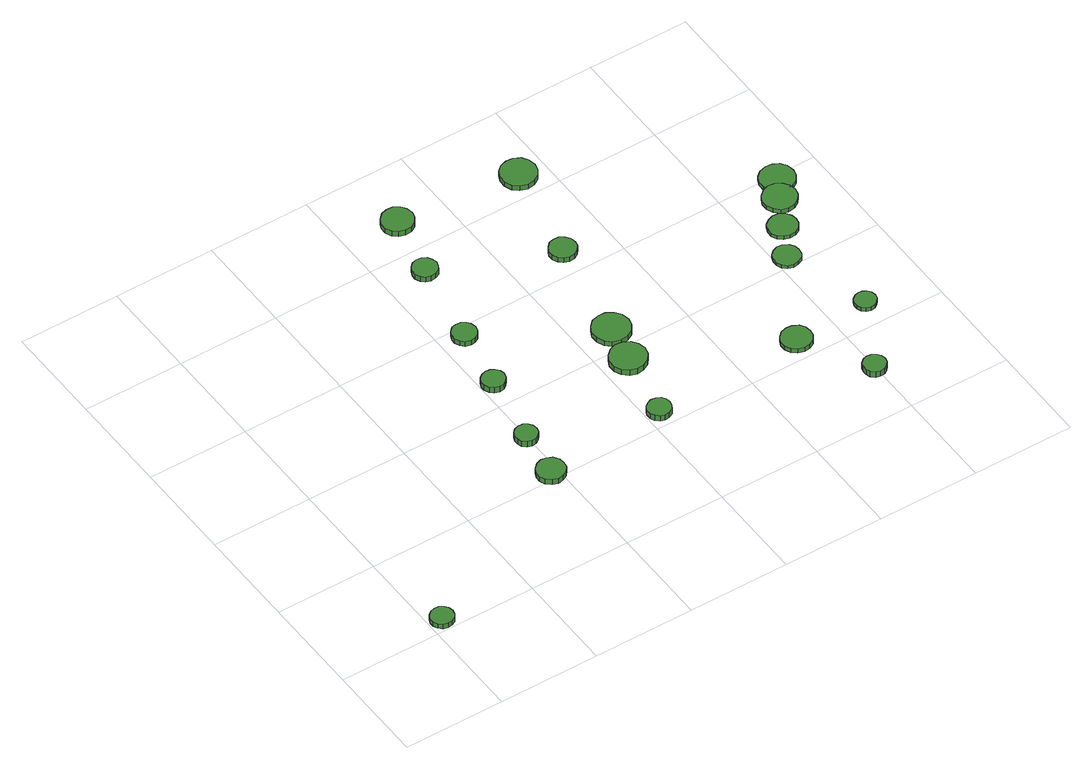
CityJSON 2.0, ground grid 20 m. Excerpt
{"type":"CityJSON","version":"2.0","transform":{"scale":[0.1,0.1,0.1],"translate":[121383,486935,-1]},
"CityObjects":{
"tree1":{"type":"SolitaryVegetationObject","attributes":{"function":"something"},"geometry":[{"type":"MultiSurface","lod":"1","boundaries":[[[0,1,2,3,4,5,6,7,8,9,10,11,12,13,14]],[[15,16,17,18,19,20,21,22,23,24,25,26,27,28,29]],[[0,29,28,1]],[[1,28,27,2]],[[2,27,26,3]],[[3,26,25,4]],[[4,25,24,5]],[[5,24,23,6]],[[6,23,22,7]],[[7,22,21,8]],[[8,21,20,9]],[[9,20,19,10]],[[10,19,18,11]],[[11,18,17,12]],[[12,17,16,13]],[[13,16,15,14]],[[14,15,29,0]]]}]},
"tree2":{"type":"SolitaryVegetationObject","attributes":{"function":"something"},"geometry":[{"type":"MultiSurface","lod":"1","boundaries":[[[30,31,32,33,34,35,36,37,38,39,40,41,42,43,44]],[[45,46,47,48,49,50,51,52,53,54,55,56,57,58,59]],[[30,59,58,31]],[[31,58,57,32]],[[32,57,56,33]],[[33,56,55,34]],[[34,55,54,35]],[[35,54,53,36]],[[36,53,52,37]],[[37,52,51,38]],[[38,51,50,39]],[[39,50,49,40]],[[40,49,48,41]],[[41,48,47,42]],[[42,47,46,43]],[[43,46,45,44]],[[44,45,59,30]]]}]},
"tree3":{"type":"SolitaryVegetationObject","attributes":{"function":"something"},"geometry":[{"type":"MultiSurface","lod":"1","boundaries":[[[60,61,62,63,64,65,66,67,68,69,70,71,72,73,74]],[[75,76,77,78,79,80,81,82,83,84,85,86,87,88,89]],[[60,89,88,61]],[[61,88,87,62]],[[62,87,86,63]],[[63,86,85,64]],[[64,85,84,65]],[[65,84,83,66]],[[66,83,82,67]],[[67,82,81,68]],[[68,81,80,69]],[[69,80,79,70]],[[70,79,78,71]],[[71,78,77,72]],[[72,77,76,73]],[[73,76,75,74]],[[74,75,89,60]]]}]},
"tree4":{"type":"SolitaryVegetationObject","attributes":{"function":"something"},"geometry":[{"type":"MultiSurface","lod":"1","boundaries":[[[90,91,92,93,94,95,96,97,98,99,100,101,102,103,104]],[[105,106,107,108,109,110,111,112,113,114,115,116,117,118,119]],[[90,119,118,91]],[[91,118,117,92]],[[92,117,116,93]],[[93,116,115,94]],[[94,115,114,95]],[[95,114,113,96]],[[96,113,112,97]],[[97,112,111,98]],[[98,111,110,99]],[[99,110,109,100]],[[100,109,108,101]],[[101,108,107,102]],[[102,107,106,103]],[[103,106,105,104]],[[104,105,119,90]]]}]},
"tree5":{"type":"SolitaryVegetationObject","attributes":{"function":"something"},"geometry":[{"type":"MultiSurface","lod":"1","boundaries":[[[120,121,122,123,124,125,126,127,128,129,130,131,132,133,134]],[[135,136,137,138,139,140,141,142,143,144,145,146,147,148,149]],[[120,149,148,121]],[[121,148,147,122]],[[122,147,146,123]],[[123,146,145,124]],[[124,145,144,125]],[[125,144,143,126]],[[126,143,142,127]],[[127,142,141,128]],[[128,141,140,129]],[[129,140,139,130]],[[130,139,138,131]],[[131,138,137,132]],[[132,137,136,133]],[[133,136,135,134]],[[134,135,149,120]]]}]},
"tree6":{"type":"SolitaryVegetationObject","attributes":{"function":"something"},"geometry":[{"type":"MultiSurface","lod":"1","boundaries":[[[150,151,152,153,154,155,156,157,158,159,160,161,162,163,164]],[[165,166,167,168,169,170,171,172,173,174,175,176,177,178,179]],[[150,179,178,151]],[[151,178,177,152]],[[152,177,176,153]],[[153,176,175,154]],[[154,175,174,155]],[[155,174,173,156]],[[156,173,172,157]],[[157,172,171,158]],[[158,171,170,159]],[[159,170,169,160]],[[160,169,168,161]],[[161,168,167,162]],[[162,167,166,163]],[[163,166,165,164]],[[164,165,179,150]]]}]},
"tree7":{"type":"SolitaryVegetationObject","attributes":{"function":"something"},"geometry":[{"type":"MultiSurface","lod":"1","boundaries":[[[180,181,182,183,184,185,186,187,188,189,190,191,192,193,194]],[[195,196,197,198,199,200,201,202,203,204,205,206,207,208,209]],[[180,209,208,181]],[[181,208,207,182]],[[182,207,206,183]],[[183,206,205,184]],[[184,205,204,185]],[[185,204,203,186]],[[186,203,202,187]],[[187,202,201,188]],[[188,201,200,189]],[[189,200,199,190]],[[190,199,198,191]],[[191,198,197,192]],[[192,197,196,193]],[[193,196,195,194]],[[194,195,209,180]]]}]},
"tree8":{"type":"SolitaryVegetationObject","attributes":{"function":"something"},"geometry":[{"type":"MultiSurface","lod":"1","boundaries":[[[210,211,212,213,214,215,216,217,218,219,220,221,222,223,224]],[[225,226,227,228,229,230,231,232,233,234,235,236,237,238,239]],[[210,239,238,211]],[[211,238,237,212]],[[212,237,236,213]],[[213,236,235,214]],[[214,235,234,215]],[[215,234,233,216]],[[216,233,232,217]],[[217,232,231,218]],[[218,231,230,219]],[[219,230,229,220]],[[220,229,228,221]],[[221,228,227,222]],[[222,227,226,223]],[[223,226,225,224]],[[224,225,239,210]]]}]},
"tree9":{"type":"SolitaryVegetationObject","attributes":{"function":"something"},"geometry":[{"type":"MultiSurface","lod":"1","boundaries":[[[240,241,242,243,244,245,246,247,248,249,250,251,252,253,254]],[[255,256,257,258,259,260,261,262,263,264,265,266,267,268,269]],[[240,269,268,241]],[[241,268,267,242]],[[242,267,266,243]],[[243,266,265,244]],[[244,265,264,245]],[[245,264,263,246]],[[246,263,262,247]],[[247,262,261,248]],[[248,261,260,249]],[[249,260,259,250]],[[250,259,258,251]],[[251,258,257,252]],[[252,257,256,253]],[[253,256,255,254]],[[254,255,269,240]]]}]},
"tree10":{"type":"SolitaryVegetationObject","attributes":{"function":"something"},"geometry":[{"type":"MultiSurface","lod":"1","boundaries":[[[270,271,272,273,274,275,276,277,278,279,280,281,282,283,284]],[[285,286,287,288,289,290,291,292,293,294,295,296,297,298,299]],[[270,299,298,271]],[[271,298,297,272]],[[272,297,296,273]],[[273,296,295,274]],[[274,295,294,275]],[[275,294,293,276]],[[276,293,292,277]],[[277,292,291,278]],[[278,291,290,279]],[[279,290,289,280]],[[280,289,288,281]],[[281,288,287,282]],[[282,287,286,283]],[[283,286,285,284]],[[284,285,299,270]]]}]},
"tree11":{"type":"SolitaryVegetationObject","attributes":{"function":"something"},"geometry":[{"type":"MultiSurface","lod":"1","boundaries":[[[300,301,302,303,304,305,306,307,308,309,310,311,312,313,314]],[[315,316,317,318,319,320,321,322,323,324,325,326,327,328,329]],[[300,329,328,301]],[[301,328,327,302]],[[302,327,326,303]],[[303,326,325,304]],[[304,325,324,305]],[[305,324,323,306]],[[306,323,322,307]],[[307,322,321,308]],[[308,321,320,309]],[[309,320,319,310]],[[310,319,318,311]],[[311,318,317,312]],[[312,317,316,313]],[[313,316,315,314]],[[314,315,329,300]]]}]},
"tree12":{"type":"SolitaryVegetationObject","attributes":{"function":"something"},"geometry":[{"type":"MultiSurface","lod":"1","boundaries":[[[330,331,332,333,334,335,336,337,338,339,340,341,342,343,344]],[[345,346,347,348,349,350,351,352,353,354,355,356,357,358,359]],[[330,359,358,331]],[[331,358,357,332]],[[332,357,356,333]],[[333,356,355,334]],[[334,355,354,335]],[[335,354,353,336]],[[336,353,352,337]],[[337,352,351,338]],[[338,351,350,339]],[[339,350,349,340]],[[340,349,348,341]],[[341,348,347,342]],[[342,347,346,343]],[[343,346,345,344]],[[344,345,359,330]]]}]},
"tree13":{"type":"SolitaryVegetationObject","attributes":{"function":"something"},"geometry":[{"type":"MultiSurface","lod":"1","boundaries":[[[360,361,362,363,364,365,366,367,368,369,370,371,372,373,374]],[[375,376,377,378,379,380,381,382,383,384,385,386,387,388,389]],[[360,389,388,361]],[[361,388,387,362]],[[362,387,386,363]],[[363,386,385,364]],[[364,385,384,365]],[[365,384,383,366]],[[366,383,382,367]],[[367,382,381,368]],[[368,381,380,369]],[[369,380,379,370]],[[370,379,378,371]],[[371,378,377,372]],[[372,377,376,373]],[[373,376,375,374]],[[374,375,389,360]]]}]},
"tree14":{"type":"SolitaryVegetationObject","attributes":{"function":"something"},"geometry":[{"type":"MultiSurface","lod":"1","boundaries":[[[390,391,392,393,394,395,396,397,398,399,400,401,402,403,404]],[[405,406,407,408,409,410,411,412,413,414,415,416,417,418,419]],[[390,419,418,391]],[[391,418,417,392]],[[392,417,416,393]],[[393,416,415,394]],[[394,415,414,395]],[[395,414,413,396]],[[396,413,412,397]],[[397,412,411,398]],[[398,411,410,399]],[[399,410,409,400]],[[400,409,408,401]],[[401,408,407,402]],[[402,407,406,403]],[[403,406,405,404]],[[404,405,419,390]]]}]},
"tree15":{"type":"SolitaryVegetationObject","attributes":{"function":"something"},"geometry":[{"type":"MultiSurface","lod":"1","boundaries":[[[420,421,422,423,424,425,426,427,428,429,430,431,432,433,434]],[[435,436,437,438,439,440,441,442,443,444,445,446,447,448,449]],[[420,449,448,421]],[[421,448,447,422]],[[422,447,446,423]],[[423,446,445,424]],[[424,445,444,425]],[[425,444,443,426]],[[426,443,442,427]],[[427,442,441,428]],[[428,441,440,429]],[[429,440,439,430]],[[430,439,438,431]],[[431,438,437,432]],[[432,437,436,433]],[[433,436,435,434]],[[434,435,449,420]]]}]},
"tree16":{"type":"SolitaryVegetationObject","attributes":{"function":"something"},"geometry":[{"type":"MultiSurface","lod":"1","boundaries":[[[450,451,452,453,454,455,456,457,458,459,460,461,462,463,464]],[[465,466,467,468,469,470,471,472,473,474,475,476,477,478,479]],[[450,479,478,451]],[[451,478,477,452]],[[452,477,476,453]],[[453,476,475,454]],[[454,475,474,455]],[[455,474,473,456]],[[456,473,472,457]],[[457,472,471,458]],[[458,471,470,459]],[[459,470,469,460]],[[460,469,468,461]],[[461,468,467,462]],[[462,467,466,463]],[[463,466,465,464]],[[464,465,479,450]]]}]},
"tree17":{"type":"SolitaryVegetationObject","attributes":{"function":"something"},"geometry":[{"type":"MultiSurface","lod":"1","boundaries":[[[480,481,482,483,484,485,486,487,488,489,490,491,492,493,494]],[[495,496,497,498,499,500,501,502,503,504,505,506,507,508,509]],[[480,509,508,481]],[[481,508,507,482]],[[482,507,506,483]],[[483,506,505,484]],[[484,505,504,485]],[[485,504,503,486]],[[486,503,502,487]],[[487,502,501,488]],[[488,501,500,489]],[[489,500,499,490]],[[490,499,498,491]],[[491,498,497,492]],[[492,497,496,493]],[[493,496,495,494]],[[494,495,509,480]]]}]},
"tree18":{"type":"SolitaryVegetationObject","attributes":{"function":"something"},"geometry":[{"type":"MultiSurface","lod":"1","boundaries":[[[510,511,512,513,514,515,516,517,518,519,520,521,522,523,524]],[[525,526,527,528,529,530,531,532,533,534,535,536,537,538,539]],[[510,539,538,511]],[[511,538,537,512]],[[512,537,536,513]],[[513,536,535,514]],[[514,535,534,515]],[[515,534,533,516]],[[516,533,532,517]],[[517,532,531,518]],[[518,531,530,519]],[[519,530,529,520]],[[520,529,528,521]],[[521,528,527,522]],[[522,527,526,523]],[[523,526,525,524]],[[524,525,539,510]]]}]},
"tree19":{"type":"SolitaryVegetationObject","attributes":{"function":"something"},"geometry":[{"type":"MultiSurface","lod":"1","boundaries":[[[540,541,542,543,544,545,546,547,548,549,550,551,552,553,554]],[[555,556,557,558,559,560,561,562,563,564,565,566,567,568,569]],[[540,569,568,541]],[[541,568,567,542]],[[542,567,566,543]],[[543,566,565,544]],[[544,565,564,545]],[[545,564,563,546]],[[546,563,562,547]],[[547,562,561,548]],[[548,561,560,549]],[[549,560,559,550]],[[550,559,558,551]],[[551,558,557,552]],[[552,557,556,553]],[[553,556,555,554]],[[554,555,569,540]]]}]}
},
"vertices":[
[49,25,17],[47,34,17],[42,41,17],[34,46,17],[25,47,17],[16,44,17],[9,38,17],[5,29,17],[5,20,17],[9,12,17],[16,5,17],[25,3,17],[34,4,17],[42,8,17],[47,16,17],[47,16,6],[42,8,6],[34,4,6],[25,3,6],[16,5,6],[9,12,6],[5,20,6],[5,29,6],[9,38,6],[16,44,6],[25,47,6],[34,46,6],[42,41,6],[47,34,6],[49,25,6],
[408,208,27],[406,219,27],[399,229,27],[389,234,27],[378,236,27],[367,232,27],[358,224,27],[353,214,27],[353,202,27],[358,192,27],[367,184,27],[378,180,27],[389,182,27],[399,187,27],[406,197,27],[406,197,15],[399,187,15],[389,182,15],[378,180,15],[367,184,15],[358,192,15],[353,202,15],[353,214,15],[358,224,15],[367,232,15],[378,236,15],[389,234,15],[399,229,15],[406,219,15],[408,208,15],
[418,308,23],[416,317,23],[411,324,23],[403,329,23],[394,330,23],[385,327,23],[378,321,23],[375,313,23],[375,304,23],[378,295,23],[385,289,23],[394,286,23],[403,287,23],[411,292,23],[416,299,23],[416,299,10],[411,292,10],[403,287,10],[394,286,10],[385,289,10],[378,295,10],[375,304,10],[375,313,10],[378,321,10],[385,327,10],[394,330,10],[403,329,10],[411,324,10],[416,317,10],[418,308,10],
[448,454,19],[446,463,19],[440,471,19],[432,475,19],[423,476,19],[414,473,19],[407,467,19],[403,458,19],[403,449,19],[407,440,19],[414,434,19],[423,431,19],[432,432,19],[440,437,19],[446,444,19],[446,444,6],[440,437,6],[432,432,6],[423,431,6],[414,434,6],[407,440,6],[403,449,6],[403,458,6],[407,467,6],[414,473,6],[423,476,6],[432,475,6],[440,471,6],[446,463,6],[448,454,6],
[472,578,17],[470,588,17],[464,596,17],[456,601,17],[446,602,17],[436,599,17],[429,592,17],[425,583,17],[425,573,17],[429,564,17],[436,557,17],[446,554,17],[456,555,17],[464,560,17],[470,568,17],[470,568,6],[464,560,6],[456,555,6],[446,554,6],[436,557,6],[429,564,6],[425,573,6],[425,583,6],[429,592,6],[436,599,6],[446,602,6],[456,601,6],[464,596,6],[470,588,6],[472,578,6],
[647,231,23],[645,240,23],[640,248,23],[631,252,23],[622,253,23],[613,250,23],[606,244,23],[602,236,23],[602,226,23],[606,218,23],[613,211,23],[622,208,23],[631,209,23],[640,214,23],[645,222,23],[645,222,10],[640,214,10],[631,209,10],[622,208,10],[613,211,10],[606,218,10],[602,226,10],[602,236,10],[606,244,10],[613,250,10],[622,253,10],[631,252,10],[640,248,10],[645,240,10],[647,231,10],
[504,747,18],[501,757,18],[496,765,18],[487,770,18],[477,771,18],[467,768,18],[460,761,18],[456,752,18],[456,742,18],[460,733,18],[467,726,18],[477,723,18],[487,724,18],[496,729,18],[501,737,18],[501,737,6],[496,729,6],[487,724,6],[477,723,6],[467,726,6],[460,733,6],[456,742,6],[456,752,6],[460,761,6],[467,768,6],[477,771,6],[487,770,6],[496,765,6],[501,757,6],[504,747,6],
[687,368,19],[684,382,19],[675,394,19],[662,401,19],[648,403,19],[634,398,19],[623,388,19],[617,375,19],[617,360,19],[623,347,19],[634,337,19],[648,332,19],[662,334,19],[675,341,19],[684,353,19],[684,353,6],[675,341,6],[662,334,6],[648,332,6],[634,337,6],[623,347,6],[617,360,6],[617,375,6],[623,388,6],[634,398,6],[648,403,6],[662,401,6],[675,394,6],[684,382,6],[687,368,6],
[537,871,18],[534,884,18],[527,894,18],[516,901,18],[503,902,18],[491,898,18],[481,889,18],[476,878,18],[476,865,18],[481,853,18],[491,845,18],[503,841,18],[516,842,18],[527,849,18],[534,859,18],[534,859,6],[527,849,6],[516,842,6],[503,841,6],[491,845,6],[481,853,6],[476,865,6],[476,878,6],[481,889,6],[491,898,6],[503,902,6],[516,901,6],[527,894,6],[534,884,6],[537,871,6],
[704,444,17],[701,459,17],[692,471,17],[679,479,17],[664,480,17],[649,476,17],[638,465,17],[632,452,17],[632,437,17],[638,423,17],[649,413,17],[664,408,17],[679,410,17],[692,417,17],[701,429,17],[701,429,6],[692,417,6],[679,410,6],[664,408,6],[649,413,6],[638,423,6],[632,437,6],[632,452,6],[638,465,6],[649,476,6],[664,480,6],[679,479,6],[692,471,6],[701,459,6],[704,444,6],
[733,653,17],[731,664,17],[724,672,17],[715,678,17],[704,679,17],[694,676,17],[686,668,17],[681,659,17],[681,648,17],[686,638,17],[694,631,17],[704,627,17],[715,628,17],[724,634,17],[731,642,17],[731,642,6],[724,634,6],[715,628,6],[704,627,6],[694,631,6],[686,638,6],[681,648,6],[681,659,6],[686,668,6],[694,676,6],[704,679,6],[715,678,6],[724,672,6],[731,664,6],[733,653,6],
[951,242,17],[949,254,17],[942,264,17],[931,270,17],[919,271,17],[907,268,17],[898,259,17],[893,248,17],[893,236,17],[898,225,17],[907,217,17],[919,213,17],[931,214,17],[942,220,17],[949,230,17],[949,230,7],[942,220,7],[931,214,7],[919,213,7],[907,217,7],[898,225,7],[893,236,7],[893,248,7],[898,259,7],[907,268,7],[919,271,7],[931,270,7],[942,264,7],[949,254,7],[951,242,7],
[781,850,17],[778,864,17],[770,876,17],[757,883,17],[743,884,17],[729,880,17],[718,870,17],[713,857,17],[713,843,17],[718,829,17],[729,820,17],[743,815,17],[757,817,17],[770,824,17],[778,836,17],[778,836,6],[770,824,6],[757,817,6],[743,815,6],[729,820,6],[718,829,6],[713,843,6],[713,857,6],[718,870,6],[729,880,6],[743,884,6],[757,883,6],[770,876,6],[778,864,6],[781,850,6],
[1018,108,23],[1016,117,23],[1011,124,23],[1003,129,23],[994,130,23],[985,127,23],[978,121,23],[975,113,23],[975,104,23],[978,95,23],[985,89,23],[994,86,23],[1003,87,23],[1011,92,23],[1016,99,23],[1016,99,10],[1011,92,10],[1003,87,10],[994,86,10],[985,89,10],[978,95,10],[975,104,10],[975,113,10],[978,121,10],[985,127,10],[994,130,10],[1003,129,10],[1011,124,10],[1016,117,10],[1018,108,10],
[1048,421,14],[1046,431,14],[1040,440,14],[1030,446,14],[1019,447,14],[1009,443,14],[1001,436,14],[997,426,14],[997,415,14],[1001,405,14],[1009,398,14],[1019,395,14],[1030,396,14],[1040,401,14],[1046,410,14],[1046,410,7],[1040,401,7],[1030,396,7],[1019,395,7],[1009,398,7],[1001,405,7],[997,415,7],[997,426,7],[1001,436,7],[1009,443,7],[1019,447,7],[1030,446,7],[1040,440,7],[1046,431,7],[1048,421,7],
[1095,252,16],[1093,261,16],[1088,268,16],[1081,272,16],[1072,273,16],[1064,270,16],[1057,265,16],[1054,257,16],[1054,248,16],[1057,240,16],[1064,234,16],[1072,231,16],[1081,232,16],[1088,237,16],[1093,244,16],[1093,244,7],[1088,237,7],[1081,232,7],[1072,231,7],[1064,234,7],[1057,240,7],[1054,248,7],[1054,257,7],[1057,265,7],[1064,270,7],[1072,273,7],[1081,272,7],[1088,268,7],[1093,261,7],[1095,252,7],
[1086,486,14],[1084,497,14],[1077,507,14],[1067,513,14],[1055,514,14],[1044,510,14],[1035,503,14],[1030,492,14],[1030,480,14],[1035,469,14],[1044,462,14],[1055,458,14],[1067,459,14],[1077,465,14],[1084,475,14],[1084,475,6],[1077,465,6],[1067,459,6],[1055,458,6],[1044,462,6],[1035,469,6],[1030,480,6],[1030,492,6],[1035,503,6],[1044,510,6],[1055,514,6],[1067,513,6],[1077,507,6],[1084,497,6],[1086,486,6],
[1125,546,15],[1122,559,15],[1114,570,15],[1103,577,15],[1089,579,15],[1076,574,15],[1066,565,15],[1060,553,15],[1060,539,15],[1066,527,15],[1076,517,15],[1089,513,15],[1103,515,15],[1114,522,15],[1122,533,15],[1122,533,6],[1114,522,6],[1103,515,6],[1089,513,6],[1076,517,6],[1066,527,6],[1060,539,6],[1060,553,6],[1066,565,6],[1076,574,6],[1089,579,6],[1103,577,6],[1114,570,6],[1122,559,6],[1125,546,6],
[1149,588,14],[1146,602,14],[1138,613,14],[1126,620,14],[1112,621,14],[1098,617,14],[1088,608,14],[1082,595,14],[1082,581,14],[1088,568,14],[1098,559,14],[1112,555,14],[1126,556,14],[1138,563,14],[1146,574,14],[1146,574,6],[1138,563,6],[1126,556,6],[1112,555,6],[1098,559,6],[1088,568,6],[1082,581,6],[1082,595,6],[1088,608,6],[1098,617,6],[1112,621,6],[1126,620,6],[1138,613,6],[1146,602,6],[1149,588,6]
]}
